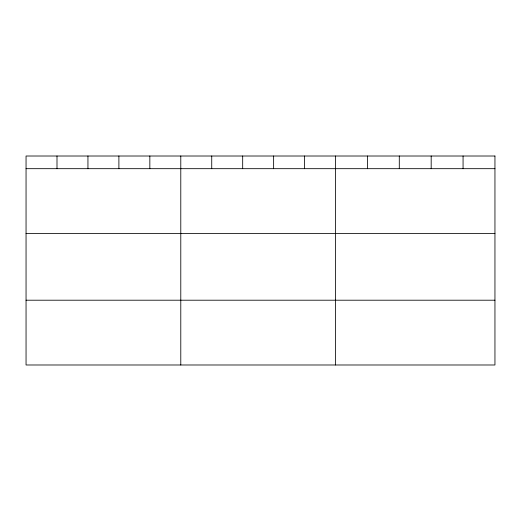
<?xml version="1.0" encoding="UTF-8"?>
<svg xmlns="http://www.w3.org/2000/svg" width="521" height="521" viewBox="0 0 521 521"><rect width="100%" height="100%" fill="white"/><g stroke="black" fill="none" stroke-linecap="round" stroke-linejoin="round"><path stroke-width="0.78" d="M26.05 168.68L494.95 168.68M26.05 233.46L494.95 233.46M26.05 300.207L494.95 300.207M463.065 156.013L463.065 168.68M431.18 156.013L431.18 168.68M399.294 156.013L399.294 168.68M367.409 156.013L367.409 168.68M335.524 156.013L335.524 364.987M304.577 156.013L304.577 168.68M273.629 156.013L273.629 168.68M242.682 156.013L242.682 168.68M211.734 156.013L211.734 168.68M180.787 156.013L180.787 364.987M149.84 156.013L149.84 168.68M118.892 156.013L118.892 168.68M87.945 156.013L87.945 168.68M56.997 156.013L56.997 168.68M494.95 156.013L26.05 156.013L26.05 364.987L494.95 364.987L494.95 156.013"/></g></svg>
